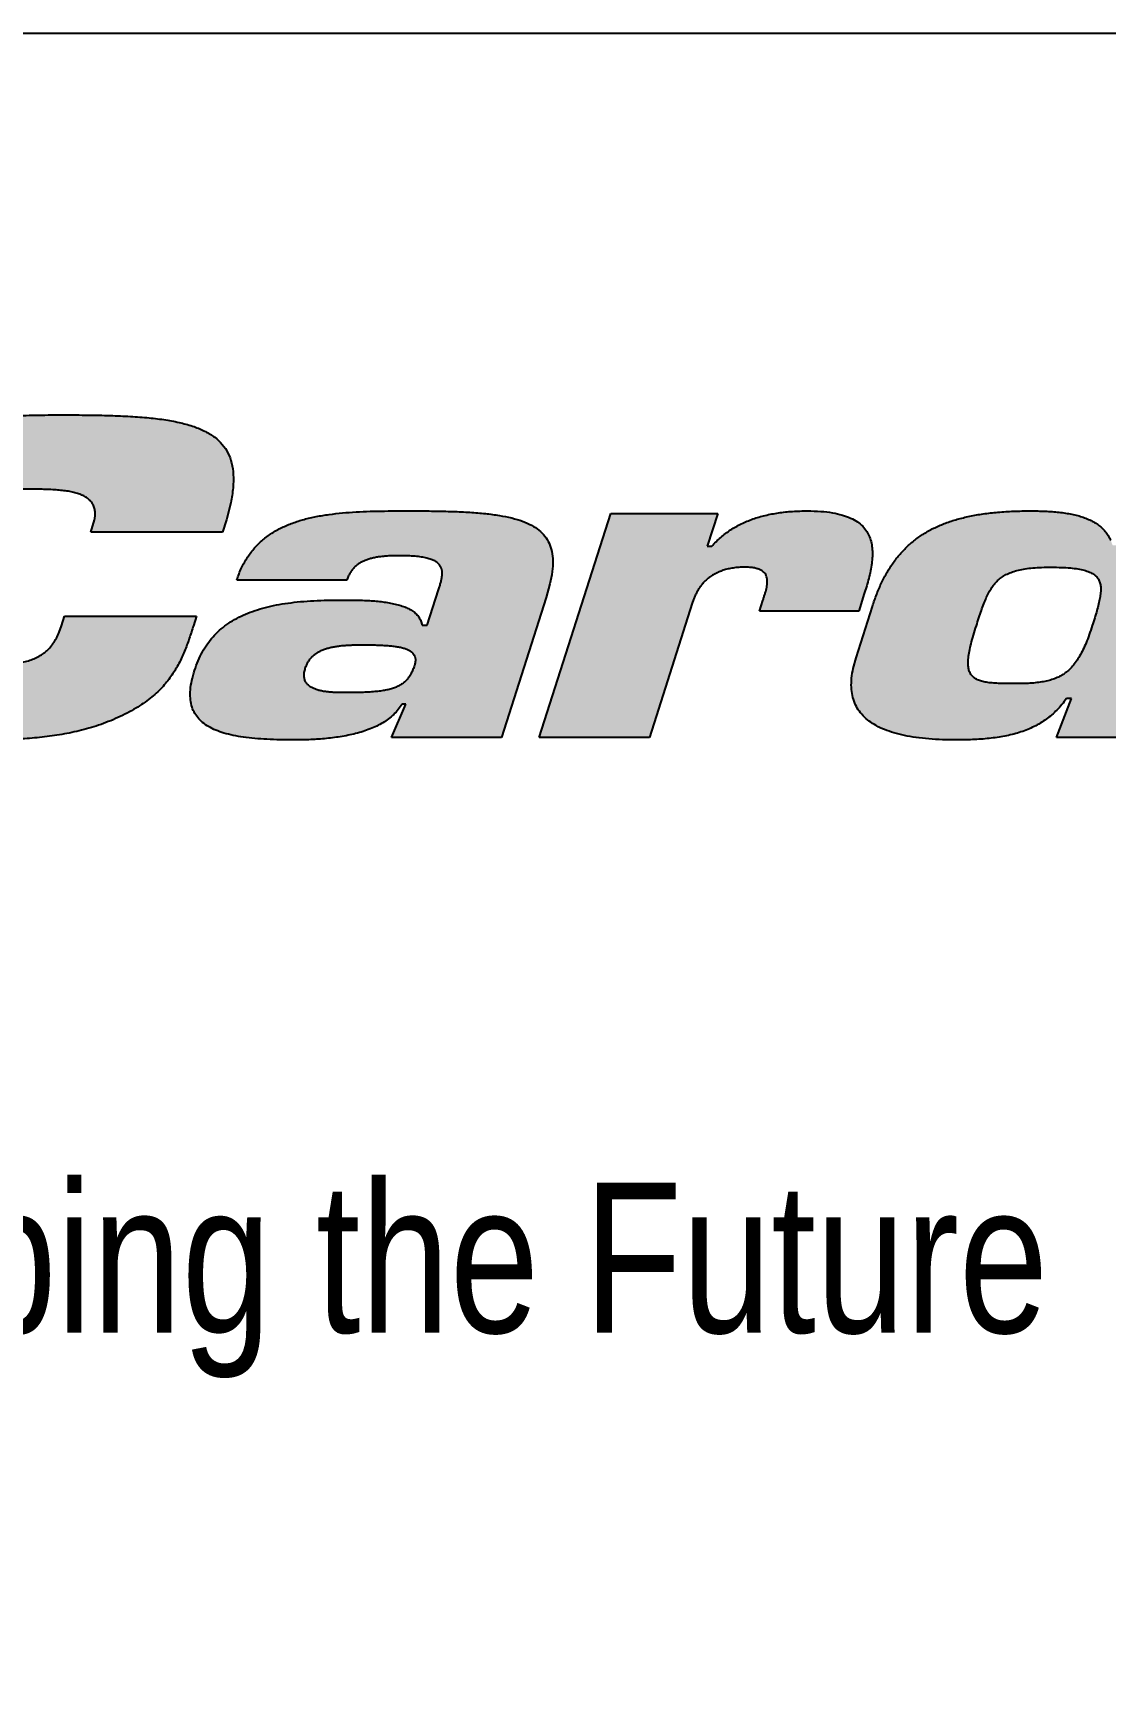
# Paper-space layout 'A1' of a CAD drawing. Extents: x -9 to 825, y -5 to 581.
# Drawn here: x 258.69 to 275.08, y 19.98 to 45.3 of the extents above; entities that cross this region are included whole.
import ezdxf
from ezdxf.enums import TextEntityAlignment as Align

# ---------------------------------------------------------------- set-up
doc = ezdxf.new("R2010")
doc.units = 0
doc.layers.get('0').update_dxf_attribs({"color": 6})
doc.layers.add('Notes', color=7, linetype='Continuous')
doc.layers.add('SupportsUG_SP_EXT', color=7, linetype='Continuous')
doc.styles.add('iecISOCP', font='isocp.shx')
doc.styles.add('iso', font='isocp.shx', dxfattribs={"height": 0.25})
doc.styles.add('ROMANS', font='romans.shx', dxfattribs={"height": 4})

# ---------------------------------------------------------------- blocks, each defined once
blk = doc.blocks.new('CardnoLogo')
h = blk.add_hatch(color=156)
edge = h.paths.add_edge_path()
edge.add_spline(control_points=[(-36.155, -9.267), (-36.17, -9.359), (-36.2, -9.531), (-36.197, -9.778), (-36.154, -9.992), (-36.069, -10.176), (-35.945, -10.33), (-35.787, -10.455), (-35.598, -10.555), (-35.38, -10.634), (-35.135, -10.694), (-34.865, -10.738), (-34.571, -10.768), (-34.257, -10.788), (-33.922, -10.799), (-33.571, -10.803), (-33.278, -10.804), (-33.05, -10.804), (-32.892, -10.804), (-32.735, -10.802), (-32.579, -10.799), (-32.423, -10.795), (-32.269, -10.787), (-32.115, -10.777), (-31.962, -10.762), (-31.81, -10.744), (-31.659, -10.72), (-31.508, -10.691), (-31.358, -10.656), (-31.209, -10.615), (-31.06, -10.566), (-30.913, -10.51), (-30.768, -10.447), (-30.63, -10.377), (-30.503, -10.304), (-30.389, -10.228), (-30.287, -10.149), (-30.195, -10.069), (-30.114, -9.986), (-30.042, -9.901), (-29.978, -9.813), (-29.921, -9.724), (-29.871, -9.634), (-29.826, -9.541), (-29.785, -9.447), (-29.748, -9.351), (-29.714, -9.254), (-29.681, -9.156), (-29.66, -9.09), (-29.65, -9.057)], knot_values=[0, 0, 0, 0, 0.0167, 0.031127, 0.043854, 0.05558, 0.067015, 0.078814, 0.091427, 0.105176, 0.120183, 0.13651, 0.154118, 0.172961, 0.192929, 0.213923, 0.235817, 0.245309, 0.254738, 0.264117, 0.273437, 0.282713, 0.291941, 0.301129, 0.310284, 0.319423, 0.328552, 0.337692, 0.346858, 0.356083, 0.365383, 0.374796, 0.384351, 0.393704, 0.402414, 0.410558, 0.41821, 0.425448, 0.43235, 0.438981, 0.445402, 0.451676, 0.457851, 0.463971, 0.470073, 0.476178, 0.482315, 0.488495, 0.494738, 0.494738, 0.494738, 0.494738], degree=3, periodic=0)
edge.add_line((-29.65, -9.057), (-29.604, -8.913))
edge.add_line((-29.604, -8.913), (-31.619, -8.913))
edge.add_line((-31.619, -8.913), (-31.664, -9.057))
edge.add_line((-31.664, -9.057), (-31.701, -9.158))
edge.add_spline(control_points=[(-31.701, -9.158), (-31.715, -9.188), (-31.741, -9.247), (-31.789, -9.326), (-31.844, -9.395), (-31.905, -9.454), (-31.972, -9.504), (-32.047, -9.546), (-32.129, -9.58), (-32.217, -9.607), (-32.314, -9.628), (-32.418, -9.644), (-32.53, -9.655), (-32.651, -9.663), (-32.78, -9.667), (-32.918, -9.669), (-33.082, -9.67), (-33.26, -9.668), (-33.44, -9.658), (-33.594, -9.642), (-33.725, -9.618), (-33.834, -9.586), (-33.922, -9.547), (-33.991, -9.498), (-34.042, -9.44), (-34.076, -9.373), (-34.092, -9.297), (-34.095, -9.214), (-34.086, -9.121), (-34.067, -9.019), (-34.039, -8.908), (-34.003, -8.787), (-33.977, -8.703), (-33.963, -8.659)], knot_values=[0, 0, 0, 0, 0.005914, 0.011408, 0.016601, 0.021615, 0.026591, 0.031637, 0.036868, 0.042372, 0.048228, 0.05449, 0.061206, 0.068402, 0.076112, 0.084353, 0.093156, 0.105445, 0.116143, 0.125362, 0.13324, 0.139913, 0.145583, 0.150485, 0.154931, 0.159247, 0.16376, 0.168694, 0.174208, 0.180365, 0.187212, 0.19475, 0.20298, 0.20298, 0.20298, 0.20298], degree=3, periodic=0)
edge.add_line((-33.963, -8.659), (-33.72, -7.896))
edge.add_line((-33.72, -7.896), (-33.678, -7.771))
edge.add_spline(control_points=[(-33.678, -7.771), (-33.664, -7.732), (-33.638, -7.658), (-33.594, -7.554), (-33.548, -7.458), (-33.496, -7.373), (-33.437, -7.296), (-33.371, -7.228), (-33.296, -7.169), (-33.209, -7.119), (-33.111, -7.076), (-32.999, -7.042), (-32.874, -7.014), (-32.731, -6.994), (-32.572, -6.98), (-32.393, -6.972), (-32.227, -6.97), (-32.082, -6.97), (-31.965, -6.972), (-31.855, -6.976), (-31.75, -6.981), (-31.653, -6.99), (-31.563, -7.002), (-31.48, -7.019), (-31.406, -7.039), (-31.34, -7.065), (-31.282, -7.097), (-31.234, -7.135), (-31.196, -7.181), (-31.169, -7.234), (-31.153, -7.296), (-31.149, -7.366), (-31.155, -7.414), (-31.159, -7.44)], knot_values=[0, 0, 0, 0, 0.007285, 0.014036, 0.020332, 0.026263, 0.03195, 0.037531, 0.043177, 0.049067, 0.055372, 0.062269, 0.069903, 0.07842, 0.087932, 0.098554, 0.110378, 0.117669, 0.124623, 0.131225, 0.137452, 0.143288, 0.148713, 0.153728, 0.158323, 0.162542, 0.16641, 0.170018, 0.17348, 0.176977, 0.180668, 0.184756, 0.18938, 0.18938, 0.18938, 0.18938], degree=3, periodic=0)
edge.add_line((-31.159, -7.44), (-31.219, -7.629))
edge.add_line((-31.219, -7.629), (-29.204, -7.629))
edge.add_line((-29.204, -7.629), (-29.144, -7.44))
edge.add_line((-29.144, -7.44), (-29.079, -7.18))
edge.add_spline(control_points=[(-29.079, -7.18), (-29.066, -7.103), (-29.041, -6.96), (-29.035, -6.755), (-29.06, -6.574), (-29.117, -6.417), (-29.205, -6.283), (-29.324, -6.171), (-29.471, -6.081), (-29.646, -6.008), (-29.849, -5.952), (-30.079, -5.908), (-30.336, -5.877), (-30.62, -5.856), (-30.931, -5.843), (-31.269, -5.837), (-31.635, -5.835), (-32.013, -5.837), (-32.389, -5.847), (-32.747, -5.866), (-33.086, -5.895), (-33.407, -5.936), (-33.709, -5.991), (-33.993, -6.062), (-34.258, -6.15), (-34.504, -6.258), (-34.731, -6.386), (-34.938, -6.538), (-35.126, -6.713), (-35.294, -6.916), (-35.441, -7.146), (-35.569, -7.404), (-35.634, -7.591), (-35.668, -7.687)], knot_values=[0, 0, 0, 0, 0.01389, 0.025979, 0.036644, 0.046334, 0.055633, 0.065096, 0.07524, 0.086412, 0.098884, 0.112785, 0.128217, 0.145208, 0.163789, 0.183955, 0.205707, 0.229223, 0.251657, 0.273014, 0.293311, 0.312576, 0.330869, 0.348252, 0.364839, 0.380762, 0.396212, 0.41141, 0.426629, 0.442159, 0.458304, 0.475369, 0.493645, 0.493645, 0.493645, 0.493645], degree=3, periodic=0)
edge.add_line((-35.668, -7.687), (-36.071, -8.952))
edge.add_line((-36.071, -8.952), (-36.155, -9.267))
h = blk.add_hatch(color=156)
edge = h.paths.add_edge_path()
edge.add_line((-13.223, -5.875), (-14.905, -5.875))
edge.add_line((-14.905, -5.875), (-15.529, -7.831))
edge.add_line((-15.529, -7.831), (-15.607, -7.831))
edge.add_line((-15.607, -7.831), (-15.636, -7.752))
edge.add_spline(control_points=[(-15.636, -7.752), (-15.648, -7.728), (-15.671, -7.68), (-15.718, -7.617), (-15.772, -7.56), (-15.833, -7.51), (-15.901, -7.467), (-15.975, -7.43), (-16.056, -7.399), (-16.142, -7.373), (-16.233, -7.352), (-16.329, -7.335), (-16.429, -7.322), (-16.533, -7.313), (-16.641, -7.307), (-16.753, -7.303), (-16.913, -7.302), (-17.116, -7.306), (-17.355, -7.32), (-17.579, -7.345), (-17.787, -7.381), (-17.98, -7.428), (-18.158, -7.486), (-18.323, -7.556), (-18.476, -7.638), (-18.615, -7.733), (-18.742, -7.841), (-18.857, -7.961), (-18.962, -8.095), (-19.056, -8.242), (-19.14, -8.403), (-19.215, -8.577), (-19.256, -8.7), (-19.278, -8.763)], knot_values=[0, 0, 0, 0, 0.004794, 0.00945, 0.014081, 0.018744, 0.02352, 0.028451, 0.033586, 0.038928, 0.044506, 0.050311, 0.056351, 0.062604, 0.069064, 0.075709, 0.082528, 0.097763, 0.112035, 0.125405, 0.13795, 0.149755, 0.160921, 0.171564, 0.181807, 0.191785, 0.201647, 0.211535, 0.22159, 0.231947, 0.242719, 0.254018, 0.265922, 0.265922, 0.265922, 0.265922], degree=3, periodic=0)
edge.add_line((-19.278, -8.763), (-19.527, -9.546))
edge.add_line((-19.527, -9.546), (-19.571, -9.709))
edge.add_spline(control_points=[(-19.571, -9.709), (-19.58, -9.759), (-19.598, -9.855), (-19.602, -9.995), (-19.587, -10.123), (-19.551, -10.239), (-19.496, -10.344), (-19.421, -10.437), (-19.329, -10.519), (-19.218, -10.589), (-19.09, -10.649), (-18.945, -10.698), (-18.784, -10.738), (-18.606, -10.768), (-18.412, -10.789), (-18.202, -10.801), (-18.012, -10.804), (-17.848, -10.803), (-17.716, -10.798), (-17.588, -10.79), (-17.464, -10.778), (-17.344, -10.762), (-17.228, -10.741), (-17.116, -10.714), (-17.008, -10.682), (-16.905, -10.644), (-16.806, -10.599), (-16.712, -10.548), (-16.622, -10.488), (-16.537, -10.422), (-16.457, -10.347), (-16.381, -10.264), (-16.336, -10.202), (-16.314, -10.171)], knot_values=[0, 0, 0, 0, 0.009102, 0.017364, 0.024952, 0.032101, 0.03904, 0.046032, 0.053288, 0.061033, 0.06939, 0.078478, 0.088365, 0.099114, 0.110732, 0.123259, 0.13669, 0.144785, 0.152656, 0.160309, 0.167739, 0.174967, 0.181994, 0.188841, 0.195521, 0.202075, 0.208529, 0.214921, 0.221298, 0.227717, 0.234232, 0.240908, 0.247803, 0.247803, 0.247803, 0.247803], degree=3, periodic=0)
edge.add_line((-16.314, -10.171), (-16.236, -10.171))
edge.add_line((-16.236, -10.171), (-16.464, -10.765))
edge.add_line((-16.464, -10.765), (-14.782, -10.765))
edge.add_line((-14.782, -10.765), (-13.223, -5.875))
edge = h.paths.add_edge_path(flags=16)
edge.add_spline(control_points=[(-15.795, -8.418), (-15.795, -8.418), (-15.795, -8.418), (-15.816, -8.36), (-15.85, -8.309), (-15.9, -8.267), (-15.965, -8.233), (-16.045, -8.206), (-16.143, -8.186), (-16.259, -8.173), (-16.395, -8.165), (-16.541, -8.163), (-16.688, -8.165), (-16.821, -8.172), (-16.939, -8.186), (-17.044, -8.205), (-17.137, -8.232), (-17.218, -8.265), (-17.289, -8.306), (-17.352, -8.354), (-17.407, -8.411), (-17.456, -8.476), (-17.499, -8.55), (-17.539, -8.633), (-17.577, -8.725), (-17.614, -8.826), (-17.651, -8.938), (-17.692, -9.065), (-17.733, -9.198), (-17.769, -9.328), (-17.795, -9.443), (-17.811, -9.542), (-17.817, -9.628), (-17.812, -9.701), (-17.795, -9.763), (-17.766, -9.814), (-17.725, -9.855), (-17.672, -9.886), (-17.608, -9.908), (-17.533, -9.924), (-17.445, -9.934), (-17.345, -9.94), (-17.232, -9.943), (-17.153, -9.943), (-17.111, -9.943), (-17.07, -9.943), (-16.989, -9.942), (-16.874, -9.938), (-16.767, -9.929), (-16.669, -9.915), (-16.578, -9.896), (-16.495, -9.869), (-16.418, -9.835), (-16.347, -9.792), (-16.281, -9.74), (-16.22, -9.678), (-16.163, -9.605), (-16.11, -9.52), (-16.059, -9.424), (-16.01, -9.314), (-15.963, -9.19), (-15.921, -9.063), (-15.882, -8.941), (-15.849, -8.831), (-15.822, -8.731), (-15.802, -8.64), (-15.79, -8.558), (-15.787, -8.484), (-15.795, -8.418)], knot_values=[0, 0, 0, 0, 0.003733, 0.003733, 0.007465, 0.014349, 0.02071, 0.026602, 0.0321, 0.037284, 0.042262, 0.047159, 0.052112, 0.057251, 0.062713, 0.068625, 0.075092, 0.082216, 0.090078, 0.098756, 0.10623, 0.11306, 0.119239, 0.124778, 0.129695, 0.134055, 0.137944, 0.141534, 0.145052, 0.148805, 0.15306, 0.158049, 0.163938, 0.170865, 0.178936, 0.188244, 0.197135, 0.205067, 0.212135, 0.218448, 0.224121, 0.229302, 0.234139, 0.238803, 0.243461, 0.24826, 0.253328, 0.258772, 0.264674, 0.2711, 0.278105, 0.285734, 0.294937, 0.302982, 0.309951, 0.315915, 0.320985, 0.325283, 0.328997, 0.332359, 0.335683, 0.339227, 0.343218, 0.347783, 0.353024, 0.358982, 0.365697, 0.373173, 0.373173, 0.373173, 0.373173], degree=3, periodic=0)
h = blk.add_hatch(color=156)
edge = h.paths.add_edge_path()
edge.add_spline(control_points=[(-24.203, -8.417), (-24.19, -8.355), (-24.166, -8.239), (-24.156, -8.072), (-24.17, -7.925), (-24.211, -7.796), (-24.278, -7.685), (-24.371, -7.592), (-24.488, -7.516), (-24.629, -7.455), (-24.794, -7.406), (-24.983, -7.369), (-25.196, -7.341), (-25.433, -7.322), (-25.695, -7.31), (-25.981, -7.304), (-26.255, -7.302), (-26.508, -7.303), (-26.73, -7.304), (-26.949, -7.308), (-27.164, -7.317), (-27.373, -7.332), (-27.576, -7.355), (-27.771, -7.387), (-27.958, -7.429), (-28.134, -7.485), (-28.3, -7.554), (-28.453, -7.64), (-28.594, -7.743), (-28.719, -7.865), (-28.828, -8.009), (-28.921, -8.174), (-28.965, -8.296), (-28.987, -8.359)], knot_values=[0, 0, 0, 0, 0.011293, 0.02113, 0.029792, 0.037635, 0.045134, 0.052757, 0.060944, 0.070011, 0.080202, 0.091641, 0.104439, 0.118626, 0.134251, 0.151314, 0.169842, 0.183251, 0.196539, 0.209629, 0.222471, 0.235001, 0.247177, 0.25897, 0.270367, 0.28137, 0.292037, 0.302445, 0.312735, 0.323084, 0.333706, 0.344875, 0.356842, 0.356842, 0.356842, 0.356842], degree=3, periodic=0)
edge.add_line((-28.987, -8.359), (-27.305, -8.359))
edge.add_line((-27.305, -8.359), (-27.285, -8.304))
edge.add_spline(control_points=[(-27.285, -8.304), (-27.277, -8.288), (-27.261, -8.255), (-27.232, -8.211), (-27.198, -8.171), (-27.161, -8.136), (-27.119, -8.106), (-27.073, -8.08), (-27.024, -8.057), (-26.971, -8.039), (-26.914, -8.023), (-26.854, -8.011), (-26.79, -8.002), (-26.723, -7.995), (-26.652, -7.99), (-26.578, -7.988), (-26.485, -7.987), (-26.379, -7.989), (-26.267, -7.995), (-26.17, -8.006), (-26.089, -8.022), (-26.021, -8.042), (-25.966, -8.065), (-25.922, -8.094), (-25.89, -8.127), (-25.867, -8.163), (-25.854, -8.204), (-25.849, -8.247), (-25.852, -8.294), (-25.859, -8.344), (-25.871, -8.396), (-25.887, -8.452), (-25.899, -8.489), (-25.905, -8.509)], knot_values=[0, 0, 0, 0, 0.003294, 0.006442, 0.00951, 0.012544, 0.015597, 0.018716, 0.021933, 0.02528, 0.028776, 0.03244, 0.036286, 0.040323, 0.044541, 0.048957, 0.05356, 0.061246, 0.067921, 0.073674, 0.078584, 0.082757, 0.086288, 0.089314, 0.091984, 0.094484, 0.096955, 0.099532, 0.10229, 0.105274, 0.108492, 0.111939, 0.115588, 0.115588, 0.115588, 0.115588], degree=3, periodic=0)
edge.add_line((-25.905, -8.509), (-26.078, -9.05))
edge.add_line((-26.078, -9.05), (-26.156, -9.05))
edge.add_line((-26.156, -9.05), (-26.175, -8.981))
edge.add_spline(control_points=[(-26.175, -8.981), (-26.186, -8.961), (-26.206, -8.919), (-26.255, -8.867), (-26.314, -8.822), (-26.384, -8.785), (-26.462, -8.755), (-26.547, -8.73), (-26.638, -8.71), (-26.735, -8.695), (-26.834, -8.683), (-26.936, -8.675), (-27.039, -8.67), (-27.141, -8.667), (-27.241, -8.666), (-27.338, -8.665), (-27.475, -8.665), (-27.65, -8.667), (-27.86, -8.676), (-28.06, -8.693), (-28.248, -8.716), (-28.424, -8.747), (-28.59, -8.787), (-28.745, -8.835), (-28.888, -8.892), (-29.02, -8.96), (-29.142, -9.037), (-29.252, -9.126), (-29.352, -9.225), (-29.439, -9.336), (-29.516, -9.459), (-29.582, -9.595), (-29.636, -9.742), (-29.676, -9.89), (-29.699, -10.032), (-29.701, -10.16), (-29.683, -10.274), (-29.644, -10.376), (-29.587, -10.464), (-29.51, -10.54), (-29.417, -10.604), (-29.306, -10.658), (-29.18, -10.701), (-29.038, -10.736), (-28.881, -10.763), (-28.709, -10.782), (-28.523, -10.795), (-28.323, -10.802), (-28.148, -10.804), (-28, -10.803), (-27.885, -10.8), (-27.767, -10.794), (-27.647, -10.785), (-27.526, -10.772), (-27.407, -10.755), (-27.288, -10.734), (-27.172, -10.707), (-27.06, -10.675), (-26.952, -10.637), (-26.85, -10.593), (-26.755, -10.542), (-26.667, -10.483), (-26.588, -10.416), (-26.518, -10.341), (-26.481, -10.284), (-26.463, -10.256)], knot_values=[0, 0, 0, 0, 0.004103, 0.008266, 0.012643, 0.017304, 0.022296, 0.027605, 0.0332, 0.039026, 0.04503, 0.051144, 0.057302, 0.063415, 0.069415, 0.075219, 0.08075, 0.093968, 0.106528, 0.118434, 0.129719, 0.140406, 0.150545, 0.160172, 0.169359, 0.178174, 0.186717, 0.195091, 0.203412, 0.211808, 0.22041, 0.229341, 0.238712, 0.248345, 0.256825, 0.264345, 0.271117, 0.277441, 0.283599, 0.289896, 0.296566, 0.303815, 0.311744, 0.320437, 0.329928, 0.340249, 0.351384, 0.363329, 0.376062, 0.382759, 0.389671, 0.396751, 0.40393, 0.411168, 0.418401, 0.425591, 0.432683, 0.439661, 0.446472, 0.45311, 0.459561, 0.465845, 0.471984, 0.478042, 0.484099, 0.484099, 0.484099, 0.484099], degree=3, periodic=0)
edge.add_line((-26.463, -10.256), (-26.404, -10.256))
edge.add_line((-26.404, -10.256), (-26.625, -10.765))
edge.add_line((-26.625, -10.765), (-24.943, -10.765))
edge.add_line((-24.943, -10.765), (-24.261, -8.626))
edge.add_line((-24.261, -8.626), (-24.203, -8.417))
edge = h.paths.add_edge_path(flags=16)
edge.add_spline(control_points=[(-26.644, -10.028), (-26.644, -10.028), (-26.644, -10.028), (-26.58, -10.007), (-26.522, -9.983), (-26.471, -9.954), (-26.425, -9.92), (-26.386, -9.88), (-26.351, -9.834), (-26.321, -9.783), (-26.295, -9.725), (-26.274, -9.668), (-26.26, -9.615), (-26.258, -9.569), (-26.266, -9.527), (-26.285, -9.492), (-26.312, -9.461), (-26.349, -9.436), (-26.393, -9.415), (-26.445, -9.397), (-26.504, -9.383), (-26.571, -9.373), (-26.644, -9.364), (-26.723, -9.358), (-26.808, -9.354), (-26.898, -9.351), (-26.994, -9.35), (-27.085, -9.35), (-27.168, -9.35), (-27.242, -9.352), (-27.314, -9.356), (-27.384, -9.361), (-27.451, -9.37), (-27.515, -9.38), (-27.575, -9.394), (-27.633, -9.411), (-27.687, -9.432), (-27.737, -9.456), (-27.783, -9.486), (-27.825, -9.52), (-27.862, -9.559), (-27.894, -9.603), (-27.921, -9.653), (-27.934, -9.69), (-27.941, -9.708), (-27.947, -9.73), (-27.958, -9.77), (-27.961, -9.829), (-27.952, -9.88), (-27.932, -9.924), (-27.903, -9.961), (-27.865, -9.991), (-27.821, -10.015), (-27.772, -10.035), (-27.719, -10.05), (-27.663, -10.061), (-27.605, -10.069), (-27.546, -10.074), (-27.488, -10.078), (-27.431, -10.079), (-27.377, -10.08), (-27.3, -10.08), (-27.203, -10.08), (-27.086, -10.077), (-26.98, -10.073), (-26.883, -10.066), (-26.795, -10.057), (-26.716, -10.044), (-26.644, -10.028)], knot_values=[0, 0, 0, 0, 0.002006, 0.002006, 0.004011, 0.007428, 0.010441, 0.013226, 0.015976, 0.018792, 0.021765, 0.024904, 0.028215, 0.03165, 0.035169, 0.038708, 0.042218, 0.045621, 0.048854, 0.051838, 0.059393, 0.066316, 0.072652, 0.078423, 0.083688, 0.088471, 0.092833, 0.096825, 0.10052, 0.103998, 0.107342, 0.110652, 0.114024, 0.117542, 0.121291, 0.125336, 0.128442, 0.131129, 0.133542, 0.135857, 0.138238, 0.140846, 0.143746, 0.147009, 0.150629, 0.154638, 0.159011, 0.163758, 0.168839, 0.174251, 0.17996, 0.185956, 0.190492, 0.194919, 0.199212, 0.203375, 0.207389, 0.211259, 0.214974, 0.218544, 0.221976, 0.225296, 0.228529, 0.231711, 0.234897, 0.238136, 0.241501, 0.245052, 0.245052, 0.245052, 0.245052], degree=3, periodic=0)
h = blk.add_hatch(color=156)
edge = h.paths.add_edge_path()
edge.add_line((-22.029, -8.711), (-22.011, -8.659))
edge.add_spline(control_points=[(-22.011, -8.659), (-22.004, -8.641), (-21.99, -8.607), (-21.966, -8.556), (-21.938, -8.507), (-21.906, -8.459), (-21.871, -8.414), (-21.83, -8.371), (-21.786, -8.331), (-21.736, -8.294), (-21.681, -8.261), (-21.62, -8.233), (-21.554, -8.208), (-21.482, -8.189), (-21.403, -8.174), (-21.318, -8.165), (-21.232, -8.162), (-21.152, -8.165), (-21.084, -8.173), (-21.028, -8.188), (-20.981, -8.207), (-20.945, -8.231), (-20.917, -8.259), (-20.898, -8.292), (-20.887, -8.327), (-20.882, -8.366), (-20.883, -8.406), (-20.888, -8.448), (-20.896, -8.491), (-20.908, -8.536), (-20.921, -8.581), (-20.936, -8.627), (-20.946, -8.657), (-20.951, -8.672)], knot_values=[0, 0, 0, 0, 0.003329, 0.006676, 0.01005, 0.013445, 0.01688, 0.020367, 0.023933, 0.027602, 0.03141, 0.035389, 0.039581, 0.044032, 0.048782, 0.053877, 0.059348, 0.064112, 0.06817, 0.071617, 0.074544, 0.077097, 0.079397, 0.081587, 0.083769, 0.086043, 0.088437, 0.090965, 0.093614, 0.096367, 0.099188, 0.102044, 0.104888, 0.104888, 0.104888, 0.104888], degree=3, periodic=0)
edge.add_line((-20.951, -8.672), (-21.002, -8.835))
edge.add_line((-21.002, -8.835), (-19.487, -8.835))
edge.add_line((-19.487, -8.835), (-19.401, -8.567))
edge.add_line((-19.401, -8.567), (-19.365, -8.45))
edge.add_spline(control_points=[(-19.365, -8.45), (-19.354, -8.411), (-19.332, -8.335), (-19.306, -8.22), (-19.287, -8.108), (-19.276, -7.999), (-19.277, -7.894), (-19.29, -7.794), (-19.317, -7.7), (-19.362, -7.612), (-19.425, -7.534), (-19.509, -7.465), (-19.614, -7.407), (-19.742, -7.361), (-19.894, -7.327), (-20.073, -7.307), (-20.239, -7.301), (-20.384, -7.304), (-20.496, -7.309), (-20.606, -7.318), (-20.712, -7.331), (-20.815, -7.349), (-20.915, -7.37), (-21.011, -7.396), (-21.104, -7.425), (-21.194, -7.46), (-21.281, -7.5), (-21.365, -7.544), (-21.445, -7.593), (-21.522, -7.648), (-21.596, -7.708), (-21.667, -7.773), (-21.711, -7.82), (-21.733, -7.844)], knot_values=[0, 0, 0, 0, 0.007219, 0.01426, 0.021067, 0.027594, 0.033831, 0.039796, 0.045582, 0.051309, 0.057207, 0.063527, 0.070562, 0.078558, 0.08777, 0.09841, 0.11067, 0.117568, 0.124293, 0.130828, 0.137206, 0.143418, 0.149494, 0.155435, 0.161276, 0.167019, 0.172698, 0.178329, 0.183942, 0.189559, 0.195214, 0.200928, 0.206739, 0.206739, 0.206739, 0.206739], degree=3, periodic=0)
edge.add_line((-21.733, -7.844), (-21.801, -7.844))
edge.add_line((-21.801, -7.844), (-21.641, -7.342))
edge.add_line((-21.641, -7.342), (-23.274, -7.342))
edge.add_line((-23.274, -7.342), (-24.366, -10.765))
edge.add_line((-24.366, -10.765), (-22.684, -10.765))
edge.add_line((-22.684, -10.765), (-22.029, -8.711))
at = {"color": 156}
for p, q in [((-29.079, -7.18), (-29.144, -7.44)), ((-24.366, -10.765), (-23.274, -7.342)), ((-23.274, -7.342), (-21.641, -7.342)), ((-21.641, -7.342), (-21.801, -7.844)), ((-31.219, -7.629), (-31.159, -7.44)), ((-29.144, -7.44), (-29.204, -7.629)), ((-29.204, -7.629), (-31.219, -7.629)), ((-21.801, -7.844), (-21.733, -7.844)), ((-27.285, -8.304), (-27.305, -8.359)), ((-27.305, -8.359), (-28.987, -8.359)), ((-26.078, -9.05), (-25.905, -8.509)), ((-24.203, -8.417), (-24.261, -8.626)), ((-19.401, -8.567), (-19.487, -8.835)), ((-19.365, -8.45), (-19.401, -8.567)), ((-24.261, -8.626), (-24.943, -10.765)), ((-22.029, -8.711), (-22.684, -10.765)), ((-22.011, -8.659), (-22.029, -8.711)), ((-21.002, -8.835), (-20.951, -8.672)), ((-19.487, -8.835), (-21.002, -8.835)), ((-19.527, -9.546), (-19.278, -8.763)), ((-31.701, -9.158), (-31.664, -9.057)), ((-31.664, -9.057), (-31.619, -8.913)), ((-31.619, -8.913), (-29.604, -8.913)), ((-29.604, -8.913), (-29.65, -9.057)), ((-26.175, -8.981), (-26.156, -9.05)), ((-26.156, -9.05), (-26.078, -9.05)), ((-19.571, -9.709), (-19.527, -9.546)), ((-26.625, -10.765), (-26.404, -10.256)), ((-26.404, -10.256), (-26.463, -10.256)), ((-16.464, -10.765), (-16.236, -10.171)), ((-16.236, -10.171), (-16.314, -10.171)), ((-24.943, -10.765), (-26.625, -10.765)), ((-22.684, -10.765), (-24.366, -10.765)), ((-14.782, -10.765), (-16.464, -10.765))]:
    blk.add_line(p, q, dxfattribs=at)
blk.add_lwpolyline([(-62.775, 0), (0, 0), (0, -41.645), (-62.775, -41.645)], close=True)
for points, knots in [([(-35.668, -7.687), (-35.634, -7.591), (-35.569, -7.404), (-35.441, -7.146), (-35.294, -6.916), (-35.126, -6.713), (-34.938, -6.538), (-34.731, -6.386), (-34.504, -6.258), (-34.258, -6.15), (-33.993, -6.062), (-33.709, -5.991), (-33.407, -5.936), (-33.086, -5.895), (-32.747, -5.866), (-32.389, -5.847), (-32.013, -5.837), (-31.635, -5.835), (-31.269, -5.837), (-30.931, -5.843), (-30.62, -5.856), (-30.336, -5.877), (-30.079, -5.908), (-29.849, -5.952), (-29.646, -6.008), (-29.471, -6.081), (-29.324, -6.171), (-29.205, -6.283), (-29.117, -6.417), (-29.06, -6.574), (-29.035, -6.755), (-29.041, -6.96), (-29.066, -7.103), (-29.079, -7.18)], [0, 0, 0, 0, 0.392822, 0.75961, 1.106627, 1.440433, 1.767553, 2.094214, 2.426288, 2.768535, 3.125056, 3.498692, 3.891869, 4.305954, 4.742221, 5.201268, 5.683451, 6.188911, 6.656452, 7.089887, 7.489259, 7.854474, 8.186159, 8.484954, 8.753019, 8.993148, 9.211189, 9.414575, 9.614447, 9.822736, 10.051963, 10.311798, 10.61035, 10.61035, 10.61035, 10.61035]), ([(-31.159, -7.44), (-31.155, -7.414), (-31.149, -7.366), (-31.153, -7.296), (-31.169, -7.234), (-31.196, -7.181), (-31.234, -7.135), (-31.282, -7.097), (-31.34, -7.065), (-31.406, -7.039), (-31.48, -7.019), (-31.563, -7.002), (-31.653, -6.99), (-31.75, -6.981), (-31.855, -6.976), (-31.965, -6.972), (-32.082, -6.97), (-32.227, -6.97), (-32.393, -6.972), (-32.572, -6.98), (-32.731, -6.994), (-32.874, -7.014), (-32.999, -7.042), (-33.111, -7.076), (-33.209, -7.119), (-33.296, -7.169), (-33.371, -7.228), (-33.437, -7.296), (-33.496, -7.373), (-33.548, -7.458), (-33.594, -7.554), (-33.638, -7.658), (-33.664, -7.732), (-33.678, -7.771)], [0, 0, 0, 0, 0.099376, 0.187238, 0.266588, 0.341749, 0.416162, 0.493713, 0.576843, 0.667528, 0.766294, 0.874083, 0.990694, 1.116132, 1.249971, 1.391873, 1.541333, 1.698053, 1.952198, 2.18051, 2.384959, 2.568013, 2.732097, 2.88034, 3.015857, 3.142469, 3.263808, 3.383785, 3.506018, 3.633486, 3.768816, 3.913923, 4.070505, 4.070505, 4.070505, 4.070505]), ([(-28.987, -8.359), (-28.965, -8.296), (-28.921, -8.174), (-28.828, -8.009), (-28.719, -7.865), (-28.594, -7.743), (-28.453, -7.64), (-28.3, -7.554), (-28.134, -7.485), (-27.958, -7.429), (-27.771, -7.387), (-27.576, -7.355), (-27.373, -7.332), (-27.164, -7.317), (-26.949, -7.308), (-26.73, -7.304), (-26.508, -7.303), (-26.255, -7.302), (-25.981, -7.304), (-25.695, -7.31), (-25.433, -7.322), (-25.196, -7.341), (-24.983, -7.369), (-24.794, -7.406), (-24.629, -7.455), (-24.488, -7.516), (-24.371, -7.592), (-24.278, -7.685), (-24.211, -7.796), (-24.17, -7.925), (-24.156, -8.072), (-24.166, -8.239), (-24.19, -8.355), (-24.203, -8.417)], [0, 0, 0, 0, 0.257227, 0.497285, 0.725603, 0.948028, 1.169201, 1.392921, 1.622184, 1.858684, 2.103651, 2.357136, 2.61885, 2.888161, 3.16419, 3.445536, 3.731142, 4.019363, 4.4176, 4.784361, 5.12019, 5.425125, 5.700216, 5.946082, 6.165112, 6.360005, 6.535982, 6.699818, 6.860995, 7.029589, 7.215768, 7.427203, 7.669926, 7.669926, 7.669926, 7.669926]), ([(-21.733, -7.844), (-21.711, -7.82), (-21.667, -7.773), (-21.596, -7.708), (-21.522, -7.648), (-21.445, -7.593), (-21.365, -7.544), (-21.281, -7.5), (-21.194, -7.46), (-21.104, -7.425), (-21.011, -7.396), (-20.915, -7.37), (-20.815, -7.349), (-20.712, -7.331), (-20.606, -7.318), (-20.496, -7.309), (-20.384, -7.304), (-20.239, -7.301), (-20.073, -7.307), (-19.894, -7.327), (-19.742, -7.361), (-19.614, -7.407), (-19.509, -7.465), (-19.425, -7.534), (-19.362, -7.612), (-19.317, -7.7), (-19.29, -7.794), (-19.277, -7.894), (-19.276, -7.999), (-19.287, -8.108), (-19.306, -8.22), (-19.332, -8.335), (-19.354, -8.411), (-19.365, -8.45)], [0, 0, 0, 0, 0.12491, 0.247731, 0.369277, 0.490008, 0.610657, 0.73168, 0.853735, 0.977189, 1.102725, 1.230419, 1.361023, 1.494534, 1.631633, 1.772098, 1.916629, 2.064905, 2.328418, 2.557107, 2.755118, 2.926978, 3.078188, 3.214033, 3.340811, 3.463889, 3.588264, 3.716472, 3.850519, 3.990813, 4.137122, 4.288471, 4.443631, 4.443631, 4.443631, 4.443631]), ([(-19.278, -8.763), (-19.256, -8.7), (-19.215, -8.577), (-19.14, -8.403), (-19.056, -8.242), (-18.962, -8.095), (-18.857, -7.961), (-18.742, -7.841), (-18.615, -7.733), (-18.476, -7.638), (-18.323, -7.556), (-18.158, -7.486), (-17.98, -7.428), (-17.787, -7.381), (-17.579, -7.345), (-17.355, -7.32), (-17.116, -7.306), (-16.913, -7.302), (-16.753, -7.303), (-16.641, -7.307), (-16.533, -7.313), (-16.429, -7.322), (-16.329, -7.335), (-16.233, -7.352), (-16.142, -7.373), (-16.056, -7.399), (-15.975, -7.43), (-15.901, -7.467), (-15.833, -7.51), (-15.772, -7.56), (-15.718, -7.617), (-15.671, -7.68), (-15.648, -7.728), (-15.636, -7.752)], [0, 0, 0, 0, 0.255863, 0.498724, 0.730263, 0.952864, 1.16899, 1.381514, 1.593488, 1.807967, 2.028113, 2.256874, 2.496884, 2.750621, 3.020251, 3.307627, 3.61439, 3.941854, 4.088427, 4.231251, 4.370094, 4.504504, 4.63431, 4.75909, 4.878981, 4.993793, 5.104169, 5.21017, 5.312825, 5.413042, 5.512584, 5.612657, 5.715697, 5.715697, 5.715697, 5.715697]), ([(-25.905, -8.509), (-25.899, -8.489), (-25.887, -8.452), (-25.871, -8.396), (-25.859, -8.344), (-25.852, -8.294), (-25.849, -8.247), (-25.854, -8.204), (-25.867, -8.163), (-25.89, -8.127), (-25.922, -8.094), (-25.966, -8.065), (-26.021, -8.042), (-26.089, -8.022), (-26.17, -8.006), (-26.267, -7.995), (-26.379, -7.989), (-26.485, -7.987), (-26.578, -7.988), (-26.652, -7.99), (-26.723, -7.995), (-26.79, -8.002), (-26.854, -8.011), (-26.914, -8.023), (-26.971, -8.039), (-27.024, -8.057), (-27.073, -8.08), (-27.119, -8.106), (-27.161, -8.136), (-27.198, -8.171), (-27.232, -8.211), (-27.261, -8.255), (-27.277, -8.288), (-27.285, -8.304)], [0, 0, 0, 0, 0.078447, 0.152526, 0.221687, 0.285832, 0.345105, 0.400504, 0.453623, 0.507349, 0.564735, 0.629769, 0.70568, 0.795365, 0.900898, 1.024564, 1.168024, 1.333233, 1.432162, 1.52708, 1.61774, 1.70451, 1.78717, 1.865934, 1.941087, 2.013027, 2.082171, 2.149199, 2.214818, 2.280031, 2.345972, 2.413636, 2.484442, 2.484442, 2.484442, 2.484442]), ([(-20.951, -8.672), (-20.946, -8.657), (-20.936, -8.627), (-20.921, -8.581), (-20.908, -8.536), (-20.896, -8.491), (-20.888, -8.448), (-20.883, -8.406), (-20.882, -8.366), (-20.887, -8.327), (-20.898, -8.292), (-20.917, -8.259), (-20.945, -8.231), (-20.981, -8.207), (-21.028, -8.188), (-21.084, -8.173), (-21.152, -8.165), (-21.232, -8.162), (-21.318, -8.165), (-21.403, -8.174), (-21.482, -8.189), (-21.554, -8.208), (-21.62, -8.233), (-21.681, -8.261), (-21.736, -8.294), (-21.786, -8.331), (-21.83, -8.371), (-21.871, -8.414), (-21.906, -8.459), (-21.938, -8.507), (-21.966, -8.556), (-21.99, -8.607), (-22.004, -8.641), (-22.011, -8.659)], [0, 0, 0, 0, 0.061121, 0.122516, 0.183136, 0.242327, 0.29925, 0.353601, 0.405053, 0.453916, 0.500827, 0.547894, 0.597333, 0.652206, 0.715108, 0.7892, 0.876435, 0.978819, 1.096426, 1.20594, 1.308029, 1.403689, 1.493788, 1.579328, 1.661164, 1.740035, 1.816684, 1.891638, 1.965463, 2.038431, 2.110949, 2.182899, 2.254445, 2.254445, 2.254445, 2.254445]), ([(-17.111, -9.943), (-17.07, -9.943), (-16.989, -9.942), (-16.874, -9.938), (-16.767, -9.929), (-16.669, -9.915), (-16.578, -9.896), (-16.495, -9.869), (-16.418, -9.835), (-16.347, -9.792), (-16.281, -9.74), (-16.22, -9.678), (-16.163, -9.605), (-16.11, -9.52), (-16.059, -9.424), (-16.01, -9.314), (-15.963, -9.19), (-15.921, -9.063), (-15.882, -8.941), (-15.849, -8.831), (-15.822, -8.731), (-15.802, -8.64), (-15.79, -8.558), (-15.787, -8.484), (-15.795, -8.418), (-15.816, -8.36), (-15.85, -8.309), (-15.9, -8.267), (-15.965, -8.233), (-16.045, -8.206), (-16.143, -8.186), (-16.259, -8.173), (-16.395, -8.165), (-16.541, -8.163), (-16.688, -8.165), (-16.821, -8.172), (-16.939, -8.186), (-17.044, -8.205), (-17.137, -8.232), (-17.218, -8.265), (-17.289, -8.306), (-17.352, -8.354), (-17.407, -8.411), (-17.456, -8.476), (-17.499, -8.55), (-17.539, -8.633), (-17.577, -8.725), (-17.614, -8.826), (-17.651, -8.938), (-17.692, -9.065), (-17.733, -9.198), (-17.769, -9.328), (-17.795, -9.443), (-17.811, -9.542), (-17.817, -9.628), (-17.812, -9.701), (-17.795, -9.763), (-17.766, -9.814), (-17.725, -9.855), (-17.672, -9.886), (-17.608, -9.908), (-17.533, -9.924), (-17.445, -9.934), (-17.345, -9.94), (-17.232, -9.943), (-17.153, -9.943), (-17.111, -9.943)], [0, 0, 0, 0, 0.160452, 0.308415, 0.445141, 0.57178, 0.689962, 0.801368, 0.908382, 1.013627, 1.120095, 1.230556, 1.347955, 1.475027, 1.614026, 1.767144, 1.936115, 2.122658, 2.28329, 2.430109, 2.562916, 2.681954, 2.787649, 2.881353, 2.964948, 3.042125, 3.117727, 3.198408, 3.289851, 3.397083, 3.523668, 3.672554, 3.846023, 4.046102, 4.237207, 4.407689, 4.559602, 4.695293, 4.817226, 4.928582, 5.032567, 5.132806, 5.232925, 5.336079, 5.444995, 5.562013, 5.688881, 5.826998, 5.977549, 6.141539, 6.339334, 6.512262, 6.662055, 6.790233, 6.899222, 6.991605, 7.071413, 7.143689, 7.215134, 7.29131, 7.377083, 7.475211, 7.587865, 7.715907, 7.860242, 8.020941, 8.020941, 8.020941, 8.020941]), ([(-33.963, -8.659), (-33.977, -8.703), (-34.003, -8.787), (-34.039, -8.908), (-34.067, -9.019), (-34.086, -9.121), (-34.095, -9.214), (-34.092, -9.297), (-34.076, -9.373), (-34.042, -9.44), (-33.991, -9.498), (-33.922, -9.547), (-33.834, -9.586), (-33.725, -9.618), (-33.594, -9.642), (-33.44, -9.658), (-33.26, -9.668), (-33.082, -9.67), (-32.918, -9.669), (-32.78, -9.667), (-32.651, -9.663), (-32.53, -9.655), (-32.418, -9.644), (-32.314, -9.628), (-32.217, -9.607), (-32.129, -9.58), (-32.047, -9.546), (-31.972, -9.504), (-31.905, -9.454), (-31.844, -9.395), (-31.789, -9.326), (-31.741, -9.247), (-31.715, -9.188), (-31.701, -9.158)], [0, 0, 0, 0, 0.176891, 0.338914, 0.48609, 0.618423, 0.736928, 0.842988, 0.939993, 1.032749, 1.128308, 1.233683, 1.355558, 1.498981, 1.668315, 1.866454, 2.096402, 2.360539, 2.549754, 2.72689, 2.892595, 3.047267, 3.191614, 3.326219, 3.452093, 3.570396, 3.682813, 3.791291, 3.898237, 4.006013, 4.11762, 4.235713, 4.362824, 4.362824, 4.362824, 4.362824]), ([(-26.463, -10.256), (-26.481, -10.284), (-26.518, -10.341), (-26.588, -10.416), (-26.667, -10.483), (-26.755, -10.542), (-26.85, -10.593), (-26.952, -10.637), (-27.06, -10.675), (-27.172, -10.707), (-27.288, -10.734), (-27.407, -10.755), (-27.526, -10.772), (-27.647, -10.785), (-27.767, -10.794), (-27.885, -10.8), (-28, -10.803), (-28.148, -10.804), (-28.323, -10.802), (-28.523, -10.795), (-28.709, -10.782), (-28.881, -10.763), (-29.038, -10.736), (-29.18, -10.701), (-29.306, -10.658), (-29.417, -10.604), (-29.51, -10.54), (-29.587, -10.464), (-29.644, -10.376), (-29.683, -10.274), (-29.701, -10.16), (-29.699, -10.032), (-29.676, -9.89), (-29.636, -9.742), (-29.582, -9.595), (-29.516, -9.459), (-29.439, -9.336), (-29.352, -9.225), (-29.252, -9.126), (-29.142, -9.037), (-29.02, -8.96), (-28.888, -8.892), (-28.745, -8.835), (-28.59, -8.787), (-28.424, -8.747), (-28.248, -8.716), (-28.06, -8.693), (-27.86, -8.676), (-27.65, -8.667), (-27.475, -8.665), (-27.338, -8.665), (-27.241, -8.666), (-27.141, -8.667), (-27.039, -8.67), (-26.936, -8.675), (-26.834, -8.683), (-26.735, -8.695), (-26.638, -8.71), (-26.547, -8.73), (-26.462, -8.755), (-26.384, -8.785), (-26.314, -8.822), (-26.255, -8.867), (-26.206, -8.919), (-26.186, -8.961), (-26.175, -8.981)], [0, 0, 0, 0, 0.130202, 0.260403, 0.392364, 0.527434, 0.666091, 0.808765, 0.955165, 1.105133, 1.257566, 1.412113, 1.567581, 1.723147, 1.877451, 2.029626, 2.178197, 2.322143, 2.595825, 2.852576, 3.091899, 3.31375, 3.517742, 3.704591, 3.875019, 4.030825, 4.174182, 4.309533, 4.441887, 4.577815, 4.723387, 4.885018, 5.067285, 5.274334, 5.475758, 5.667714, 5.852592, 6.033067, 6.211919, 6.391903, 6.575537, 6.764992, 6.962468, 7.169375, 7.387306, 7.617004, 7.859567, 8.115478, 8.385439, 8.669542, 8.788436, 8.913169, 9.042147, 9.17354, 9.305901, 9.437308, 9.566363, 9.69157, 9.811846, 9.925961, 10.033239, 10.133434, 10.227519, 10.316986, 10.405178, 10.405178, 10.405178, 10.405178]), ([(-29.65, -9.057), (-29.66, -9.09), (-29.681, -9.156), (-29.714, -9.254), (-29.748, -9.351), (-29.785, -9.447), (-29.826, -9.541), (-29.871, -9.634), (-29.921, -9.724), (-29.978, -9.813), (-30.042, -9.901), (-30.114, -9.986), (-30.195, -10.069), (-30.287, -10.149), (-30.389, -10.228), (-30.503, -10.304), (-30.63, -10.377), (-30.768, -10.447), (-30.913, -10.51), (-31.06, -10.566), (-31.209, -10.615), (-31.358, -10.656), (-31.508, -10.691), (-31.659, -10.72), (-31.81, -10.744), (-31.962, -10.762), (-32.115, -10.777), (-32.269, -10.787), (-32.423, -10.795), (-32.579, -10.799), (-32.735, -10.802), (-32.892, -10.804), (-33.05, -10.804), (-33.278, -10.804), (-33.571, -10.803), (-33.922, -10.799), (-34.257, -10.788), (-34.571, -10.768), (-34.865, -10.738), (-35.135, -10.694), (-35.38, -10.634), (-35.598, -10.555), (-35.787, -10.455), (-35.945, -10.33), (-36.069, -10.176), (-36.154, -9.992), (-36.197, -9.778), (-36.2, -9.531), (-36.17, -9.359), (-36.155, -9.267)], [0, 0, 0, 0, 0.134182, 0.267017, 0.398913, 0.530145, 0.661292, 0.792844, 0.925575, 1.060409, 1.198434, 1.34096, 1.489303, 1.64487, 1.809354, 1.984392, 2.171605, 2.372635, 2.578013, 2.780328, 2.980226, 3.178508, 3.375518, 3.571983, 3.768191, 3.964625, 4.161406, 4.358887, 4.557225, 4.756605, 4.956941, 5.158516, 5.361186, 5.565208, 6.035791, 6.487041, 6.916241, 7.321233, 7.699704, 8.050641, 8.373192, 8.668718, 8.93982, 9.193417, 9.439202, 9.691253, 9.96479, 10.274887, 10.633836, 10.633836, 10.633836, 10.633836]), ([(-27.941, -9.708), (-27.947, -9.73), (-27.958, -9.77), (-27.961, -9.829), (-27.952, -9.88), (-27.932, -9.924), (-27.903, -9.961), (-27.865, -9.991), (-27.821, -10.015), (-27.772, -10.035), (-27.719, -10.05), (-27.663, -10.061), (-27.605, -10.069), (-27.546, -10.074), (-27.488, -10.078), (-27.431, -10.079), (-27.377, -10.08), (-27.3, -10.08), (-27.203, -10.08), (-27.086, -10.077), (-26.98, -10.073), (-26.883, -10.066), (-26.795, -10.057), (-26.716, -10.044), (-26.644, -10.028), (-26.58, -10.007), (-26.522, -9.983), (-26.471, -9.954), (-26.425, -9.92), (-26.386, -9.88), (-26.351, -9.834), (-26.321, -9.783), (-26.295, -9.725), (-26.274, -9.668), (-26.26, -9.615), (-26.258, -9.569), (-26.266, -9.527), (-26.285, -9.492), (-26.312, -9.461), (-26.349, -9.436), (-26.393, -9.415), (-26.445, -9.397), (-26.504, -9.383), (-26.571, -9.373), (-26.644, -9.364), (-26.723, -9.358), (-26.808, -9.354), (-26.898, -9.351), (-26.994, -9.35), (-27.085, -9.35), (-27.168, -9.35), (-27.242, -9.352), (-27.314, -9.356), (-27.384, -9.361), (-27.451, -9.37), (-27.515, -9.38), (-27.575, -9.394), (-27.633, -9.411), (-27.687, -9.432), (-27.737, -9.456), (-27.783, -9.486), (-27.825, -9.52), (-27.862, -9.559), (-27.894, -9.603), (-27.921, -9.653), (-27.934, -9.69), (-27.941, -9.708)], [0, 0, 0, 0, 0.08621, 0.159651, 0.224417, 0.284288, 0.343376, 0.403922, 0.467812, 0.535287, 0.606447, 0.680282, 0.755927, 0.831988, 0.90743, 0.980574, 1.050052, 1.114195, 1.276587, 1.425386, 1.561583, 1.685624, 1.798772, 1.90158, 1.99535, 2.081149, 2.160573, 2.235326, 2.307204, 2.37835, 2.450825, 2.526436, 2.607011, 2.693949, 2.760719, 2.818469, 2.870332, 2.9201, 2.971275, 3.027326, 3.089658, 3.159798, 3.237607, 3.323776, 3.41776, 3.519799, 3.62901, 3.74533, 3.868043, 3.996923, 4.094411, 4.189559, 4.281838, 4.371326, 4.457603, 4.540768, 4.620622, 4.697355, 4.771118, 4.842492, 4.911976, 4.980369, 5.048849, 5.118467, 5.190785, 5.267111, 5.267111, 5.267111, 5.267111]), ([(-16.314, -10.171), (-16.336, -10.202), (-16.381, -10.264), (-16.457, -10.347), (-16.537, -10.422), (-16.622, -10.488), (-16.712, -10.548), (-16.806, -10.599), (-16.905, -10.644), (-17.008, -10.682), (-17.116, -10.714), (-17.228, -10.741), (-17.344, -10.762), (-17.464, -10.778), (-17.588, -10.79), (-17.716, -10.798), (-17.848, -10.803), (-18.012, -10.804), (-18.202, -10.801), (-18.412, -10.789), (-18.606, -10.768), (-18.784, -10.738), (-18.945, -10.698), (-19.09, -10.649), (-19.218, -10.589), (-19.329, -10.519), (-19.421, -10.437), (-19.496, -10.344), (-19.551, -10.239), (-19.587, -10.123), (-19.602, -9.995), (-19.598, -9.855), (-19.58, -9.759), (-19.571, -9.709)], [0, 0, 0, 0, 0.148209, 0.291706, 0.431743, 0.569708, 0.706774, 0.844168, 0.98289, 1.123749, 1.267326, 1.414511, 1.565531, 1.720905, 1.880585, 2.045086, 2.214264, 2.388255, 2.676947, 2.946201, 3.195924, 3.426947, 3.63947, 3.834803, 4.014416, 4.180885, 4.336859, 4.487136, 4.636276, 4.789941, 4.953028, 5.130623, 5.326258, 5.326258, 5.326258, 5.326258])]:
    blk.add_open_spline(points, degree=3, knots=knots, dxfattribs=at)
at = {"color": 156, "insert": (-37.474, -17.57), "char_height": 2.295, "attachment_point": 1, "style": 'iso'}
blk.add_mtext_dynamic_manual_height_columns('{\\fSquare721 BT|b0|i0|c0|p34;\\W0.8;Shaping the Future}', width=33.19866, gutter_width=1.25, heights=[0], dxfattribs=at)
at = {"color": 7, "style": 'ROMANS'}
for tag, p in [('REFERENCE', (-43.25, -40.91)), ('REVISION', (-5.803, -40.91))]:
    blk.add_attdef(tag, p, '', height=1.8, dxfattribs=at)
blk = doc.blocks.new('A1_FRAME_TITLE')
at = {"layer": 'Notes', "linetype": 'Continuous', "flags": 128}
blk.add_lwpolyline([(123.797, 47.618), (824.367, 47.618)], dxfattribs=at)
at = {"layer": 'Notes'}
blk.add_blockref('CardnoLogo', (299.537, 47.618), dxfattribs=at)
at = {"layer": 'Notes', "color": 7, "style": 'iecISOCP', "flags": 8}
blk.add_attdef('VERSION_NO', text='', height=2.5, rotation=90, dxfattribs=at).set_placement((302.037, 43.812), align=Align.MIDDLE_CENTER)
at = {"layer": 'Notes', "color": 7, "style": 'iecISOCP'}
for tag, p in [('CAP_NO', (513.188, 43.457)), ('IE_NUM', (513.05, 37.81)), ('REF_No_1', (335.241, 32.31)), ('REF_1', (362.523, 32.31)), ('HV_SWITCH', (513.463, 32.163)), ('GEN_WO', (441.708, 31.763)), ('REF_No_2', (335.241, 26.31)), ('REF_2', (362.523, 26.31)), ('OH_WO', (441.708, 25.812)), ('UBD_REF', (513.05, 25.828)), ('REF_No_3', (335.241, 20.31)), ('REF_3', (362.523, 20.31)), ('UG_WO', (441.708, 20.052)), ('GIS_MAP_No', (513.05, 20.043)), ('REF_No_4', (335.241, 14.31)), ('REF_4', (362.523, 14.31)), ('HV_OP_DIAG', (513.326, 14.199)), ('SUB_WO', (441.708, 13.812)), ('LGA', (512.945, 7.777))]:
    blk.add_attdef(tag, p, '', height=2.5, dxfattribs=at)
at = {"layer": 'Notes', "style": 'iecISOCP'}
for tag, height, p in [('T1', 3.5, (684.374, 39.465)), ('T2', 3.5, (684.374, 34.346)), ('T3', 3.5, (684.374, 28.92)), ('T4', 3.5, (684.374, 23.657)), ('REV', 5, (820.054, 17.095)), ('T5', 3.5, (684.374, 18.231)), ('T6', 3.5, (684.374, 12.969))]:
    blk.add_attdef(tag, text='', height=height, dxfattribs=at).set_placement(p, align=Align.CENTER)
at = {"layer": 'Notes', "color": 7, "style": 'iecISOCP'}
for tag, p in [('scale', (567.756, 33.269)), ('DRAWN', (567.756, 24.931)), ('DATE', (567.756, 16.88)), ('DESIGN', (605.617, 9.155))]:
    blk.add_attdef(tag, text='', height=2.5, dxfattribs=at).set_placement(p, align=Align.CENTER)
at = {"layer": 'Notes', "style": 'iecISOCP'}
blk.add_attdef('NUM', text='', height=7, dxfattribs=at).set_placement((792.367, 20.118), align=Align.MIDDLE_CENTER)
for tag, p in [('NS', (790.712, 8.119)), ('SHTS', (805.412, 8.119))]:
    blk.add_attdef(tag, text='', height=2.5, dxfattribs=at).set_placement(p, align=Align.MIDDLE)
blk.add_attdef('ExportID', (9.082, 2.39), '', height=2.5, dxfattribs=at)
at = {"layer": 'Notes', "style": 'iecISOCP', "flags": 1}
for tag, p in [('ProjectType', (14.175, -26.797)), ('ProjectNumber', (23.56, -26.818)), ('DrawingNumber', (35.514, -26.803)), ('ProjectDescription', (47.564, -26.825)), ('ExportDate', (60.284, -26.789)), ('ExportUserName', (69.155, -26.8)), ('DesignerCompanyName', (81.484, -26.793)), ('ExportAreaOfInterest', (97.1, -26.813)), ('GIS_SUCCESS', (111.997, -26.78)), ('CAD_SUCCESS', (121.789, -26.783)), ('ExportCategories', (140.083, -26.797)), ('DEPOTCODE', (132.106, -26.877)), ('Comments', (154.385, -26.883))]:
    blk.add_attdef(tag, p, '', height=1, dxfattribs=at)

psp = doc.layouts.new('A1')

# ---------------------------------------------------------------- block references
at = {"layer": 'SupportsUG_SP_EXT'}
psp.add_blockref('A1_FRAME_TITLE', (-8.744, -2.316), dxfattribs=at)

doc.saveas('drawing.dxf')
